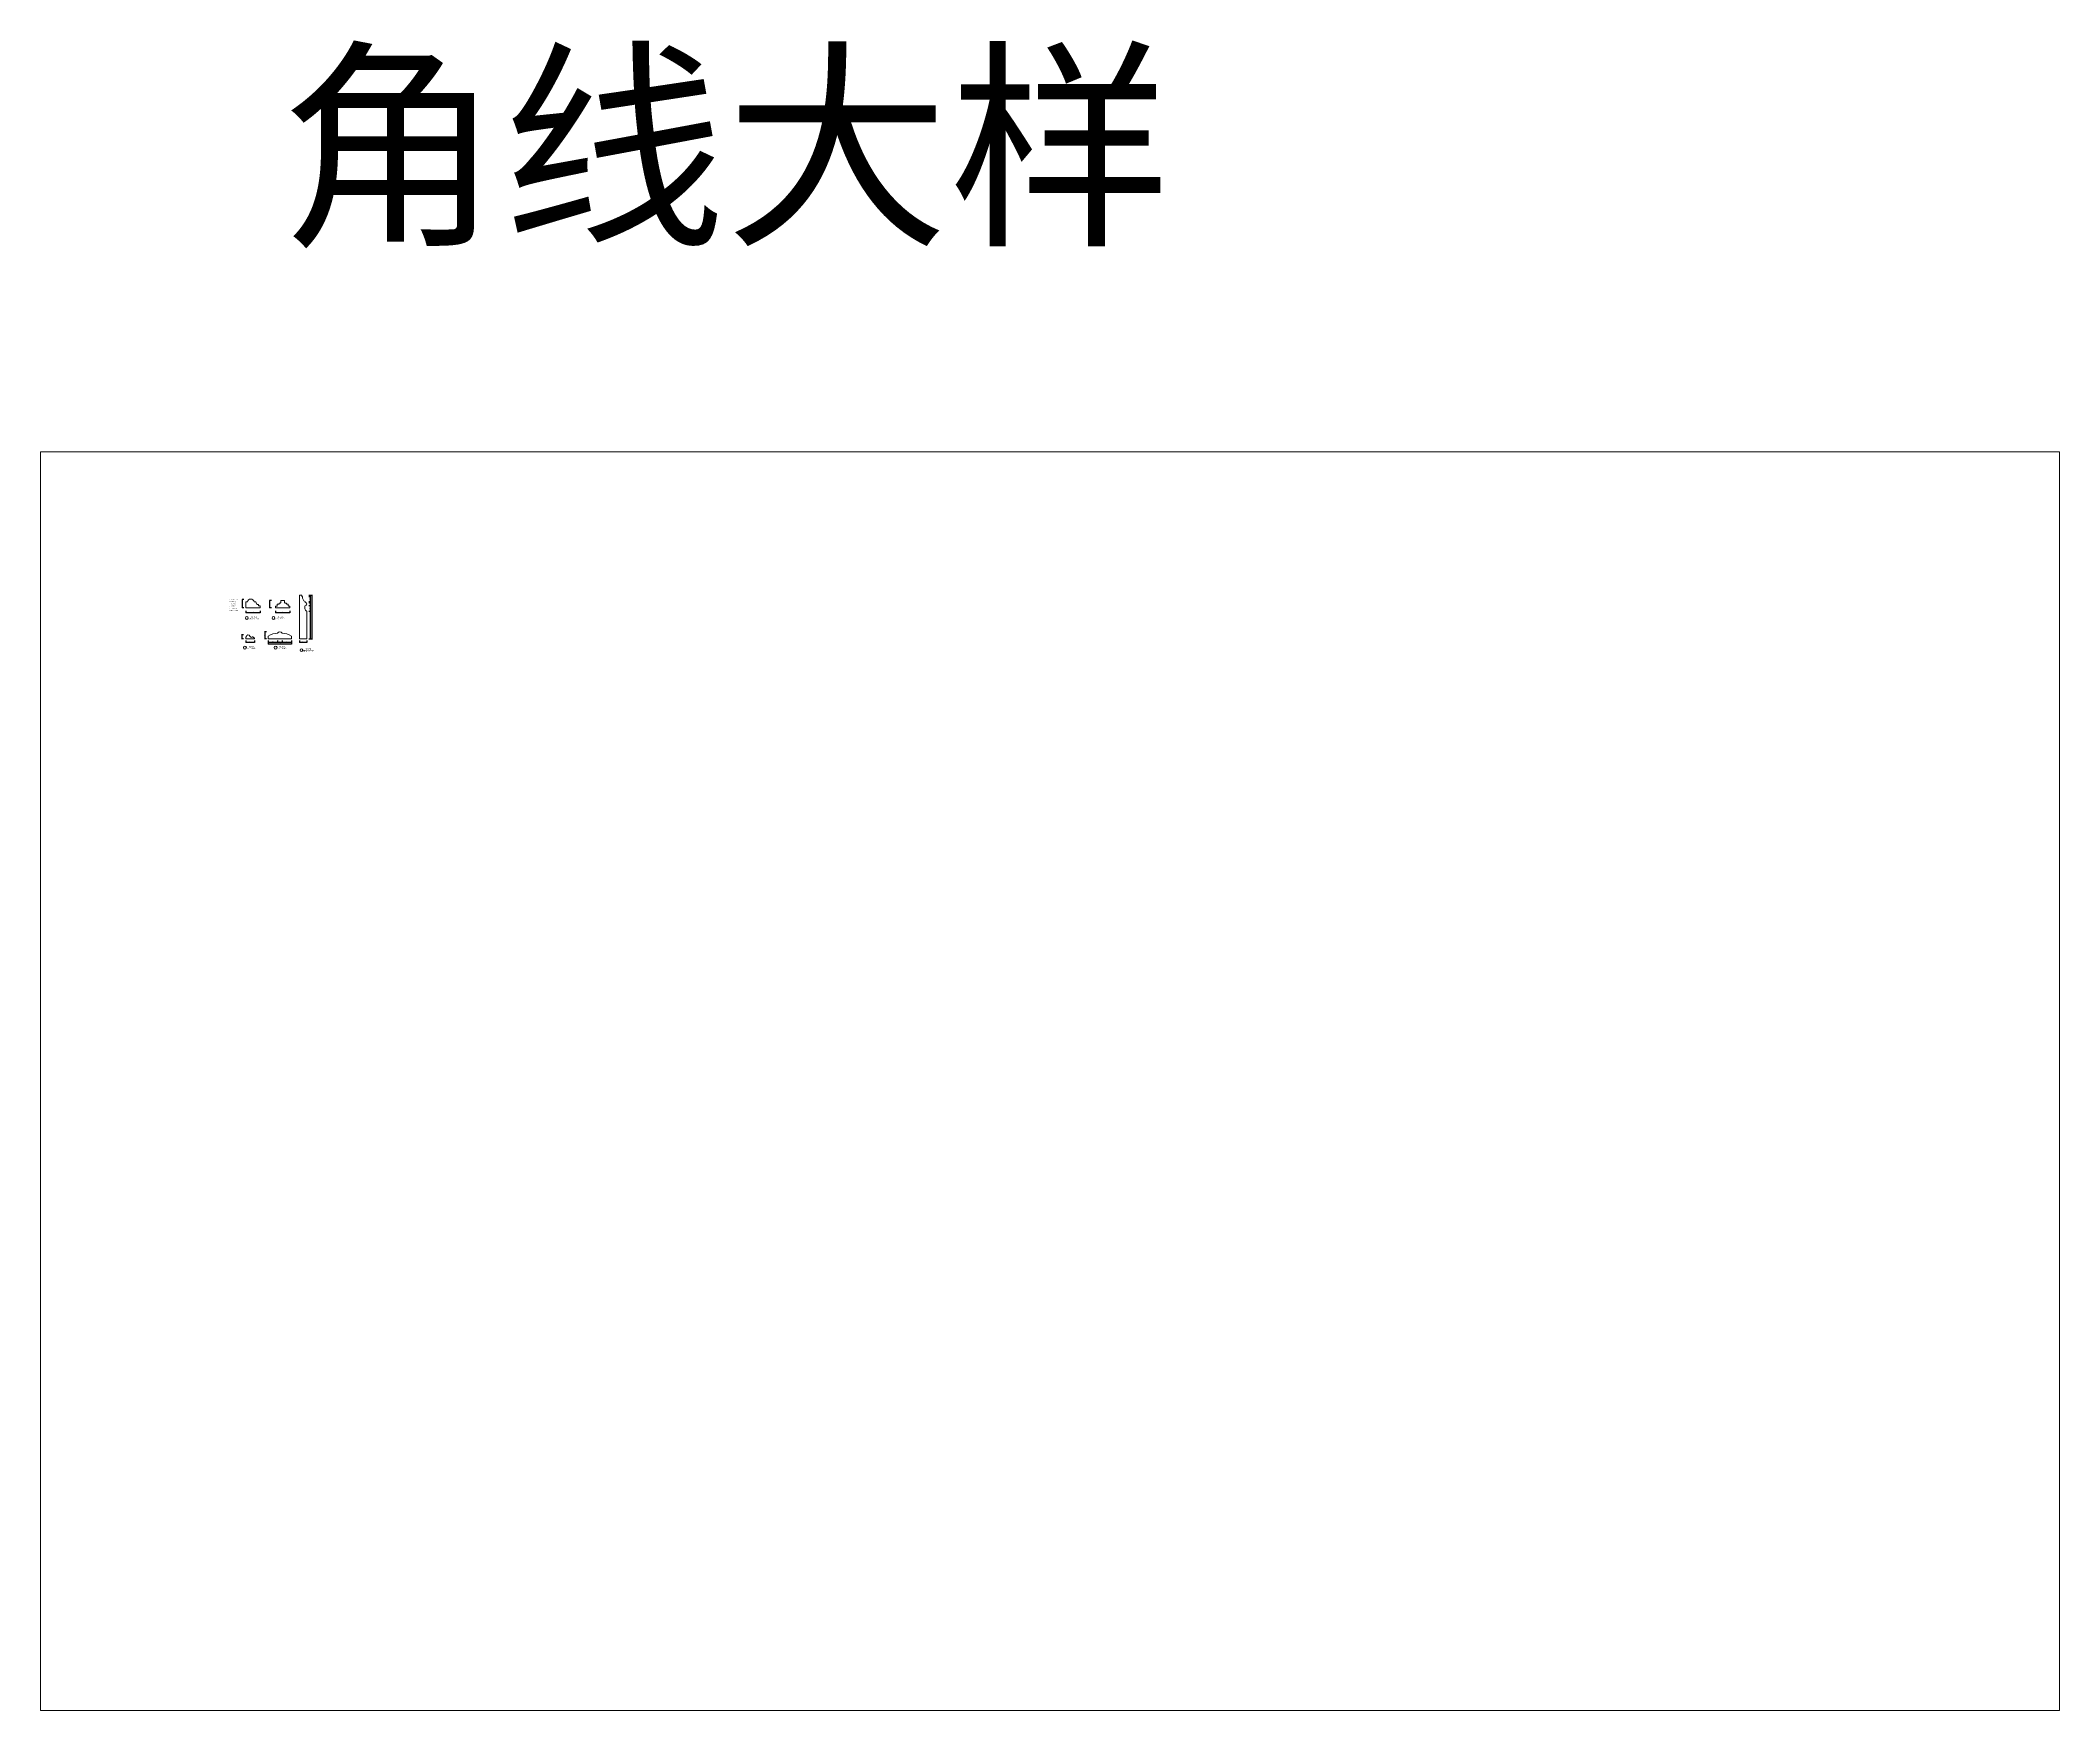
# Model space of a CAD drawing. Header units: millimetres. Extents: x 3162 to 221128, y -144913 to 11496.
# Drawn here: x 161326 to 168261, y -56640 to -50904 of the extents above; entities that cross this region are included whole.
import ezdxf
from ezdxf.enums import TextEntityAlignment as Align

# ---------------------------------------------------------------- set-up
doc = ezdxf.new("R2010")
doc.units = ezdxf.units.MM
doc.header["$LTSCALE"] = 10
doc.layers.get('Defpoints').update_dxf_attribs({"color": 250})
for name, color, linetype, lineweight in [('Contour【轮廓线】', 94, 'Continuous', 0), ('FF-Complete【墙体完成线】', 6, 'Continuous', 0), ('FF-Text【平面文字】', 2, 'Continuous', 0), ('RC-dimensions', 44, 'Continuous', 0)]:
    doc.layers.add(name, color=color, linetype=linetype, lineweight=lineweight)
doc.styles.add('尺寸标注', font='ARCHS.SHX', dxfattribs={"width": 0.8})
doc.styles.add('文字', font='')
doc.styles.add('线上图名', font='simhei.ttf')
doc.styles.add('线下图名', font='simhei.ttf')
doc.styles.add('黑体', font='simhei.ttf', dxfattribs={"width": 0.7})
doc.styles.get('文字').set_extended_font_data('SimSun')
doc.dimstyles.new('海龙1：1', dxfattribs={"dimtxt": 2.25, "dimasz": 1, "dimexe": 1.5, "dimexo": 1, "dimgap": 1, "dimtad": 1, "dimdec": 0, "dimrnd": 1, "dimdsep": 46, "dimtxsty": '尺寸标注', "dimblk": 'ARCHTICK', "dimblk1": 'ARCHTICK', "dimblk2": 'ARCHTICK', "dimcen": 1, "dimclrd": 44, "dimclre": 44, "dimclrt": 2, "dimadec": 0, "dimazin": 0, "dimtfac": 1, "dimtdec": 0, "dimtix": 1, "dimtmove": 2, "dimatfit": 3, "dimldrblk": 'hl_arrow2', "dimfxl": 5, "dimfxlon": 1, "dimarcsym": 0})

# ---------------------------------------------------------------- blocks, each defined once
blk = doc.blocks.new('*U793')
at = {"color": 2, "linetype": 'Continuous'}
blk.add_lwpolyline([(-16.2, 0, 0.7, 0.7, 0), (22.2, 0, 0.75, 0.75, 0)], format="xyseb", dxfattribs=at)
at = {"color": 150, "linetype": 'Continuous'}
blk.add_circle((-21.2, 0), 5, dxfattribs=at)
at = {"color": 2, "style": '黑体', "flags": 8}
blk.add_attdef('01', text='', height=3.75, dxfattribs=at).set_placement((-21.2, 0), align=Align.MIDDLE_CENTER)
at = {"color": 2, "style": '线上图名', "flags": 8}
blk.add_attdef('EXISTING_PLAN', text='', height=4.5, dxfattribs=at).set_placement((3, 1.3), align=Align.CENTER)
at = {"color": 2, "style": '线下图名', "flags": 8}
blk.add_attdef('图名1', text='', height=3, dxfattribs=at).set_placement((-14.8, -1.5), align=Align.TOP_LEFT)
blk.add_attdef('比例1', text='', height=3, dxfattribs=at).set_placement((21.4, -1.5), align=Align.TOP_RIGHT)
blk = doc.blocks.new('_ArchTick')
at = {"color": 2, "linetype": 'ByBlock', "const_width": 0.15}
blk.add_lwpolyline([(-0.5, -0.5), (0.5, 0.5)], dxfattribs=at)
blk = doc.blocks.new('*D776')
at = {"layer": 'Defpoints', "color": 0, "transparency": 16777216}
for p in [(162132.8, -52862.6), (162182.8, -52862.6), (162182.8, -52868.6)]:
    blk.add_point(p, dxfattribs=at)
at = {"layer": 'RC-dimensions', "color": 44, "lineweight": -2, "transparency": 16777216}
for p, q in [((162132.8, -52863.6), (162132.8, -52870.1)), ((162132.8, -52868.6), (162182.8, -52868.6)), ((162182.8, -52863.6), (162182.8, -52870.1))]:
    blk.add_line(p, q, dxfattribs=at)
at = {"layer": 'RC-dimensions', "color": 44, "lineweight": -2, "transparency": 16777216, "rotation": 180}
blk.add_blockref('_ArchTick', (162132.8, -52868.6), dxfattribs=at)
at = {"layer": 'RC-dimensions', "color": 44, "lineweight": -2, "transparency": 16777216}
blk.add_blockref('_ArchTick', (162182.8, -52868.6), dxfattribs=at)
at = {"layer": 'RC-dimensions', "color": 2, "transparency": 16777216, "insert": (162157.8, -52866.5), "char_height": 2.25, "attachment_point": 5, "style": '尺寸标注'}
blk.add_mtext('50', dxfattribs=at)
blk = doc.blocks.new('hl_arrow2')
at = {"color": 2}
blk.add_line((-0.2, 0), (-1, 0), dxfattribs=at)
blk.add_lwpolyline([(-0.2, 0), (-0.9, -0.7), (-0.7, -0.9), (0, 0), (-0.7, 0.9), (-0.9, 0.7)], close=True, dxfattribs=at)
for points in [[(-0.9, 0.7), (-0.7, 0.9), (-0.2, 0), (0, 0)], [(-0.9, -0.7), (-0.7, -0.9), (-0.2, 0), (0, 0)]]:
    blk.add_solid(points, dxfattribs=at)
blk = doc.blocks.new('*D777')
at = {"layer": 'Defpoints', "color": 0, "transparency": 16777216}
for p in [(162215.5, -52964.5), (162240.5, -52964.5), (162240.5, -52970.5)]:
    blk.add_point(p, dxfattribs=at)
at = {"layer": 'RC-dimensions', "color": 44, "lineweight": -2, "transparency": 16777216}
for p, q in [((162215.5, -52965.5), (162215.5, -52972)), ((162215.5, -52970.5), (162240.5, -52970.5)), ((162240.5, -52965.5), (162240.5, -52972))]:
    blk.add_line(p, q, dxfattribs=at)
at = {"layer": 'RC-dimensions', "color": 44, "lineweight": -2, "transparency": 16777216, "rotation": 180}
blk.add_blockref('_ArchTick', (162215.5, -52970.5), dxfattribs=at)
at = {"layer": 'RC-dimensions', "color": 44, "lineweight": -2, "transparency": 16777216}
blk.add_blockref('_ArchTick', (162240.5, -52970.5), dxfattribs=at)
at = {"layer": 'RC-dimensions', "color": 2, "transparency": 16777216, "insert": (162228, -52968.3), "char_height": 2.25, "attachment_point": 5, "style": '尺寸标注'}
blk.add_mtext('25', dxfattribs=at)
blk = doc.blocks.new('*D778')
at = {"layer": 'Defpoints', "color": 0, "transparency": 16777216}
for p in [(162246.9, -52865), (162252.9, -52865), (162246.9, -52960)]:
    blk.add_point(p, dxfattribs=at)
at = {"layer": 'RC-dimensions', "color": 44, "lineweight": -2, "transparency": 16777216}
for p, q in [((162247.9, -52865), (162254.4, -52865)), ((162252.9, -52960), (162252.9, -52865)), ((162247.9, -52960), (162254.4, -52960))]:
    blk.add_line(p, q, dxfattribs=at)
for p, rotation in [((162252.9, -52865), 90), ((162252.9, -52960), 270)]:
    blk.add_blockref('_ArchTick', p, dxfattribs=dict(at, rotation=rotation))
at = {"layer": 'RC-dimensions', "color": 2, "transparency": 16777216, "insert": (162250.7, -52912.5), "char_height": 2.25, "attachment_point": 5, "rotation": 90, "style": '尺寸标注'}
blk.add_mtext('95', dxfattribs=at)
blk = doc.blocks.new('*D779')
at = {"layer": 'Defpoints', "color": 0, "transparency": 16777216}
for p in [(162246.9, -52845), (162252.9, -52845), (162246.9, -52865)]:
    blk.add_point(p, dxfattribs=at)
at = {"layer": 'RC-dimensions', "color": 44, "lineweight": -2, "transparency": 16777216}
for p, q in [((162247.9, -52845), (162254.4, -52845)), ((162252.9, -52865), (162252.9, -52845)), ((162247.9, -52865), (162254.4, -52865))]:
    blk.add_line(p, q, dxfattribs=at)
for p, rotation in [((162252.9, -52845), 90), ((162252.9, -52865), 270)]:
    blk.add_blockref('_ArchTick', p, dxfattribs=dict(at, rotation=rotation))
at = {"layer": 'RC-dimensions', "color": 2, "transparency": 16777216, "insert": (162250.7, -52855), "char_height": 2.25, "attachment_point": 5, "rotation": 90, "style": '尺寸标注'}
blk.add_mtext('20', dxfattribs=at)
blk = doc.blocks.new('*D780')
at = {"layer": 'Defpoints', "color": 0, "transparency": 16777216}
for p in [(162246.9, -52835.1), (162246.9, -52845), (162252.9, -52835.1)]:
    blk.add_point(p, dxfattribs=at)
at = {"layer": 'RC-dimensions', "color": 44, "lineweight": -2, "transparency": 16777216}
for p, q in [((162247.9, -52835.1), (162254.4, -52835.1)), ((162247.9, -52845), (162254.4, -52845)), ((162252.9, -52845), (162252.9, -52835.1))]:
    blk.add_line(p, q, dxfattribs=at)
for p, rotation in [((162252.9, -52835.1), 90), ((162252.9, -52845), 270)]:
    blk.add_blockref('_ArchTick', p, dxfattribs=dict(at, rotation=rotation))
at = {"layer": 'RC-dimensions', "color": 2, "transparency": 16777216, "insert": (162250.8, -52840), "char_height": 2.25, "attachment_point": 5, "rotation": 90, "style": '尺寸标注'}
blk.add_mtext('10', dxfattribs=at)
blk = doc.blocks.new('*D782')
at = {"layer": 'Defpoints', "color": 0, "transparency": 16777216}
for p in [(162246.9, -52813.9), (162246.9, -52831.6), (162252.9, -52813.9)]:
    blk.add_point(p, dxfattribs=at)
at = {"layer": 'RC-dimensions', "color": 44, "lineweight": -2, "transparency": 16777216}
for p, q in [((162247.9, -52813.9), (162254.4, -52813.9)), ((162247.9, -52831.6), (162254.4, -52831.6)), ((162252.9, -52831.6), (162252.9, -52813.9))]:
    blk.add_line(p, q, dxfattribs=at)
for p, rotation in [((162252.9, -52813.9), 90), ((162252.9, -52831.6), 270)]:
    blk.add_blockref('_ArchTick', p, dxfattribs=dict(at, rotation=rotation))
at = {"layer": 'RC-dimensions', "color": 2, "transparency": 16777216, "insert": (162250.8, -52822.7), "char_height": 2.25, "attachment_point": 5, "rotation": 90, "style": '尺寸标注'}
blk.add_mtext('18', dxfattribs=at)
blk = doc.blocks.new('*D783')
at = {"layer": 'Defpoints', "color": 0, "transparency": 16777216}
for p in [(162246.9, -52810), (162246.9, -52813.9), (162252.9, -52810)]:
    blk.add_point(p, dxfattribs=at)
at = {"layer": 'RC-dimensions', "color": 44, "lineweight": -2, "transparency": 16777216}
for p, q in [((162247.9, -52810), (162254.4, -52810)), ((162247.9, -52813.9), (162254.4, -52813.9)), ((162252.9, -52813.9), (162252.9, -52810))]:
    blk.add_line(p, q, dxfattribs=at)
for p, rotation in [((162252.9, -52810), 90), ((162252.9, -52813.9), 270)]:
    blk.add_blockref('_ArchTick', p, dxfattribs=dict(at, rotation=rotation))
at = {"layer": 'RC-dimensions', "color": 2, "transparency": 16777216, "insert": (162250.7, -52811.9), "char_height": 2.25, "attachment_point": 5, "rotation": 90, "style": '尺寸标注'}
blk.add_mtext('4', dxfattribs=at)
blk = doc.blocks.new('*D784')
at = {"layer": 'Defpoints', "color": 0, "transparency": 16777216}
for p in [(162252.9, -52810), (162258.9, -52810), (162252.9, -52960)]:
    blk.add_point(p, dxfattribs=at)
at = {"layer": 'RC-dimensions', "color": 44, "lineweight": -2, "transparency": 16777216}
for p, q in [((162253.9, -52810), (162260.4, -52810)), ((162258.9, -52960), (162258.9, -52810)), ((162253.9, -52960), (162260.4, -52960))]:
    blk.add_line(p, q, dxfattribs=at)
for p, rotation in [((162258.9, -52810), 90), ((162258.9, -52960), 270)]:
    blk.add_blockref('_ArchTick', p, dxfattribs=dict(at, rotation=rotation))
at = {"layer": 'RC-dimensions', "color": 2, "transparency": 16777216, "insert": (162256.8, -52885), "char_height": 2.25, "attachment_point": 5, "rotation": 90, "style": '尺寸标注'}
blk.add_mtext('150', dxfattribs=at)
blk = doc.blocks.new('*D786')
at = {"layer": 'Defpoints', "color": 0, "transparency": 16777216}
for p in [(162018.1, -52945.7), (162038.4, -52960), (162039.6, -52945.7)]:
    blk.add_point(p, dxfattribs=at)
at = {"layer": 'RC-dimensions', "color": 44, "lineweight": -2, "transparency": 16777216}
for p, q in [((162023.1, -52945.7), (162016.6, -52945.7)), ((162023.1, -52960), (162016.6, -52960)), ((162018.1, -52960), (162018.1, -52945.7))]:
    blk.add_line(p, q, dxfattribs=at)
for p, rotation in [((162018.1, -52945.7), 90), ((162018.1, -52960), 270)]:
    blk.add_blockref('_ArchTick', p, dxfattribs=dict(at, rotation=rotation))
at = {"layer": 'RC-dimensions', "color": 2, "transparency": 16777216, "insert": (162016, -52952.8), "char_height": 2.25, "attachment_point": 5, "rotation": 90, "style": '尺寸标注'}
blk.add_mtext('14', dxfattribs=at)
blk = doc.blocks.new('*D787')
at = {"layer": 'Defpoints', "color": 0, "transparency": 16777216}
for p in [(162097.2, -52934.9), (162103.2, -52934.9), (162103.2, -52960)]:
    blk.add_point(p, dxfattribs=at)
at = {"layer": 'RC-dimensions', "color": 44, "lineweight": -2, "transparency": 16777216}
for p, q in [((162102.2, -52934.9), (162095.7, -52934.9)), ((162102.2, -52960), (162095.7, -52960)), ((162097.2, -52960), (162097.2, -52934.9))]:
    blk.add_line(p, q, dxfattribs=at)
for p, rotation in [((162097.2, -52934.9), 90), ((162097.2, -52960), 270)]:
    blk.add_blockref('_ArchTick', p, dxfattribs=dict(at, rotation=rotation))
at = {"layer": 'RC-dimensions', "color": 2, "transparency": 16777216, "insert": (162095, -52947.5), "char_height": 2.25, "attachment_point": 5, "rotation": 90, "style": '尺寸标注'}
blk.add_mtext('25', dxfattribs=at)
blk = doc.blocks.new('*D788')
at = {"layer": 'Defpoints', "color": 0, "transparency": 16777216}
for p in [(162107.9, -52964.6), (162140.4, -52964.6), (162140.4, -52970.6)]:
    blk.add_point(p, dxfattribs=at)
at = {"layer": 'RC-dimensions', "color": 44, "lineweight": -2, "transparency": 16777216}
for p, q in [((162107.9, -52965.6), (162107.9, -52972.1)), ((162107.9, -52970.6), (162140.4, -52970.6)), ((162140.4, -52965.6), (162140.4, -52972.1))]:
    blk.add_line(p, q, dxfattribs=at)
at = {"layer": 'RC-dimensions', "color": 44, "lineweight": -2, "transparency": 16777216, "rotation": 180}
blk.add_blockref('_ArchTick', (162107.9, -52970.6), dxfattribs=at)
at = {"layer": 'RC-dimensions', "color": 44, "lineweight": -2, "transparency": 16777216}
blk.add_blockref('_ArchTick', (162140.4, -52970.6), dxfattribs=at)
at = {"layer": 'RC-dimensions', "color": 2, "transparency": 16777216, "insert": (162124.2, -52968.4), "char_height": 2.25, "attachment_point": 5, "style": '尺寸标注'}
blk.add_mtext('32', dxfattribs=at)
blk = doc.blocks.new('*D789')
at = {"layer": 'Defpoints', "color": 0, "transparency": 16777216}
for p in [(162140.4, -52964.6), (162155.4, -52964.6), (162155.4, -52970.6)]:
    blk.add_point(p, dxfattribs=at)
at = {"layer": 'RC-dimensions', "color": 44, "lineweight": -2, "transparency": 16777216}
for p, q in [((162140.4, -52965.6), (162140.4, -52972.1)), ((162140.4, -52970.6), (162155.4, -52970.6)), ((162155.4, -52965.6), (162155.4, -52972.1))]:
    blk.add_line(p, q, dxfattribs=at)
at = {"layer": 'RC-dimensions', "color": 44, "lineweight": -2, "transparency": 16777216, "rotation": 180}
blk.add_blockref('_ArchTick', (162140.4, -52970.6), dxfattribs=at)
at = {"layer": 'RC-dimensions', "color": 44, "lineweight": -2, "transparency": 16777216}
blk.add_blockref('_ArchTick', (162155.4, -52970.6), dxfattribs=at)
at = {"layer": 'RC-dimensions', "color": 2, "transparency": 16777216, "insert": (162147.9, -52968.5), "char_height": 2.25, "attachment_point": 5, "style": '尺寸标注'}
blk.add_mtext('15', dxfattribs=at)
blk = doc.blocks.new('*D790')
at = {"layer": 'Defpoints', "color": 0, "transparency": 16777216}
for p in [(162155.4, -52964.6), (162187.9, -52964.6), (162187.9, -52970.6)]:
    blk.add_point(p, dxfattribs=at)
at = {"layer": 'RC-dimensions', "color": 44, "lineweight": -2, "transparency": 16777216}
for p, q in [((162155.4, -52965.6), (162155.4, -52972.1)), ((162155.4, -52970.6), (162187.9, -52970.6)), ((162187.9, -52965.6), (162187.9, -52972.1))]:
    blk.add_line(p, q, dxfattribs=at)
at = {"layer": 'RC-dimensions', "color": 44, "lineweight": -2, "transparency": 16777216, "rotation": 180}
blk.add_blockref('_ArchTick', (162155.4, -52970.6), dxfattribs=at)
at = {"layer": 'RC-dimensions', "color": 44, "lineweight": -2, "transparency": 16777216}
blk.add_blockref('_ArchTick', (162187.9, -52970.6), dxfattribs=at)
at = {"layer": 'RC-dimensions', "color": 2, "transparency": 16777216, "insert": (162171.7, -52968.4), "char_height": 2.25, "attachment_point": 5, "style": '尺寸标注'}
blk.add_mtext('32', dxfattribs=at)
blk = doc.blocks.new('*D791')
at = {"layer": 'Defpoints', "color": 0, "transparency": 16777216}
for p in [(162114.1, -52828.3), (162120.1, -52828.3), (162120.1, -52853.3)]:
    blk.add_point(p, dxfattribs=at)
at = {"layer": 'RC-dimensions', "color": 44, "lineweight": -2, "transparency": 16777216}
for p, q in [((162119.1, -52828.3), (162112.6, -52828.3)), ((162114.1, -52853.3), (162114.1, -52828.3)), ((162119.1, -52853.3), (162112.6, -52853.3))]:
    blk.add_line(p, q, dxfattribs=at)
for p, rotation in [((162114.1, -52828.3), 90), ((162114.1, -52853.3), 270)]:
    blk.add_blockref('_ArchTick', p, dxfattribs=dict(at, rotation=rotation))
at = {"layer": 'RC-dimensions', "color": 2, "transparency": 16777216, "insert": (162112, -52840.8), "char_height": 2.25, "attachment_point": 5, "rotation": 90, "style": '尺寸标注'}
blk.add_mtext('25', dxfattribs=at)
blk = doc.blocks.new('*D792')
at = {"layer": 'Defpoints', "color": 0, "transparency": 16777216}
for p in [(162107.9, -52970.6), (162187.9, -52970.6), (162187.9, -52976.6)]:
    blk.add_point(p, dxfattribs=at)
at = {"layer": 'RC-dimensions', "color": 44, "lineweight": -2, "transparency": 16777216}
for p, q in [((162107.9, -52971.6), (162107.9, -52978.1)), ((162107.9, -52976.6), (162187.9, -52976.6)), ((162187.9, -52971.6), (162187.9, -52978.1))]:
    blk.add_line(p, q, dxfattribs=at)
at = {"layer": 'RC-dimensions', "color": 44, "lineweight": -2, "transparency": 16777216, "rotation": 180}
blk.add_blockref('_ArchTick', (162107.9, -52976.6), dxfattribs=at)
at = {"layer": 'RC-dimensions', "color": 44, "lineweight": -2, "transparency": 16777216}
blk.add_blockref('_ArchTick', (162187.9, -52976.6), dxfattribs=at)
at = {"layer": 'RC-dimensions', "color": 2, "transparency": 16777216, "insert": (162147.9, -52974.5), "char_height": 2.25, "attachment_point": 5, "style": '尺寸标注'}
blk.add_mtext('80', dxfattribs=at)
blk = doc.blocks.new('*D794')
at = {"layer": 'Defpoints', "color": 0, "transparency": 16777216}
for p in [(162030.8, -52862.6), (162080.8, -52862.6), (162080.8, -52868.6)]:
    blk.add_point(p, dxfattribs=at)
at = {"layer": 'RC-dimensions', "color": 44, "lineweight": -2, "transparency": 16777216}
for p, q in [((162030.8, -52863.6), (162030.8, -52870.1)), ((162030.8, -52868.6), (162080.8, -52868.6)), ((162080.8, -52863.6), (162080.8, -52870.1))]:
    blk.add_line(p, q, dxfattribs=at)
at = {"layer": 'RC-dimensions', "color": 44, "lineweight": -2, "transparency": 16777216, "rotation": 180}
blk.add_blockref('_ArchTick', (162030.8, -52868.6), dxfattribs=at)
at = {"layer": 'RC-dimensions', "color": 44, "lineweight": -2, "transparency": 16777216}
blk.add_blockref('_ArchTick', (162080.8, -52868.6), dxfattribs=at)
at = {"layer": 'RC-dimensions', "color": 2, "transparency": 16777216, "insert": (162055.8, -52866.5), "char_height": 2.25, "attachment_point": 5, "style": '尺寸标注'}
blk.add_mtext('50', dxfattribs=at)
blk = doc.blocks.new('*D795')
at = {"layer": 'Defpoints', "color": 0, "transparency": 16777216}
for p in [(162019.7, -52824), (162025.7, -52824), (162025.7, -52853.6)]:
    blk.add_point(p, dxfattribs=at)
at = {"layer": 'RC-dimensions', "color": 44, "lineweight": -2, "transparency": 16777216}
for p, q in [((162024.7, -52824), (162018.2, -52824)), ((162019.7, -52853.6), (162019.7, -52824)), ((162024.7, -52853.6), (162018.2, -52853.6))]:
    blk.add_line(p, q, dxfattribs=at)
for p, rotation in [((162019.7, -52824), 90), ((162019.7, -52853.6), 270)]:
    blk.add_blockref('_ArchTick', p, dxfattribs=dict(at, rotation=rotation))
at = {"layer": 'RC-dimensions', "color": 2, "transparency": 16777216, "insert": (162017.6, -52838.8), "char_height": 2.25, "attachment_point": 5, "rotation": 90, "style": '尺寸标注'}
blk.add_mtext('30', dxfattribs=at)

msp = doc.modelspace()

# ---------------------------------------------------------------- linework, layer by layer
at = {"layer": 'Contour【轮廓线】'}
for points in [[(162075, -52845.9), (162075, -52842, -0.414214), (162065.4, -52832.4), (162059.6, -52832.4, 0.82213), (162036.5, -52832.4), (162030.8, -52832.4), (162030.8, -52840.1), (162030.8, -52853.6), (162080.8, -52853.6), (162080.8, -52845.9)], [(162132.8, -52853.3), (162132.8, -52847.1), (162136.6, -52847.1, 0.414214), (162139.1, -52844.6), (162139.1, -52840.8), (162142.8, -52840.8, 0.414214), (162145.3, -52838.3), (162145.3, -52837.2), (162147.9, -52837.2, 0.414214), (162151.6, -52833.4), (162151.6, -52828.3), (162157.8, -52828.3), (162164, -52828.3), (162164, -52833.4, 0.414214), (162167.8, -52837.2), (162170.3, -52837.2), (162170.3, -52838.3, 0.414214), (162172.8, -52840.8), (162176.6, -52840.8), (162176.6, -52844.6, 0.414214), (162179.1, -52847.1), (162182.8, -52847.1), (162182.8, -52853.3)], [(162107.9, -52950), (162107.9, -52960), (162187.9, -52960), (162187.9, -52950, 0.12616), (162155.4, -52939.9, 0.661582), (162140.4, -52939.9, 0.12616)]]:
    msp.add_lwpolyline(points, format="xyb", close=True, dxfattribs=at)
for points in [[(162235.5, -52831.6), (162235.5, -52835.1, -1.011493), (162235.5, -52845, 0.42886), (162240.5, -52865), (162240.5, -52960), (162215.5, -52960), (162215.5, -52810), (162223, -52810), (162223, -52813.9), (162225.9, -52813.9, 0.35838), (162235.5, -52831.6)], [(162052.3, -52954.7, -0.315034), (162045.3, -52949.9, 0.926542), (162033.6, -52952.6), (162032.3, -52952.6, 0.377562), (162031.8, -52952.9, -0.381346), (162030.9, -52954), (162030.9, -52960), (162060.9, -52960), (162060.9, -52956.6), (162059, -52956.6), (162059, -52954.7), (162056.8, -52954.7, 1), (162052.3, -52954.7)]]:
    msp.add_lwpolyline(points, format="xyb", dxfattribs=at)
at = {"layer": 'FF-Complete【墙体完成线】'}
msp.add_lwpolyline([(161325.5, -52317.1), (168260.8, -52317.1), (168260.8, -56640.4), (161325.5, -56640.4)], close=True, dxfattribs=at)

# ---------------------------------------------------------------- block references
at = {"layer": 'FF-Text【平面文字】'}
ref = msp.add_blockref('*U793', (162055.7, -52888), dxfattribs=at)
ref.add_attrib('01', 'EL-01', dxfattribs={"layer": '0', "color": 2, "height": 3.75, "style": '黑体', "width": 0.57}).set_placement((162034.6, -52888), align=Align.MIDDLE_CENTER)
ref.add_attrib('比例1', 'SCALE 1:1', dxfattribs={"layer": '0', "color": 2, "height": 3, "style": '线下图名'}).set_placement((162077.1, -52889.5), align=Align.TOP_RIGHT)
ref.add_attrib('EXISTING_PLAN', 'DETAIL', dxfattribs={"layer": '0', "color": 2, "height": 4.5, "style": '线上图名'}).set_placement((162058.7, -52886.7), align=Align.CENTER)
ref.add_attrib('图名1', '大样图', dxfattribs={"layer": '0', "color": 2, "height": 3, "style": '线下图名'}).set_placement((162040.9, -52889.5), align=Align.TOP_LEFT)
ref = msp.add_blockref('*U793', (162147.5, -52888), dxfattribs=at)
ref.add_attrib('01', 'EL-02', dxfattribs={"layer": '0', "color": 2, "height": 3.75, "style": '黑体', "width": 0.57}).set_placement((162126.3, -52888), align=Align.MIDDLE_CENTER)
ref.add_attrib('比例1', 'SCALE 1:1', dxfattribs={"layer": '0', "color": 2, "height": 3, "style": '线下图名'}).set_placement((162168.9, -52889.5), align=Align.TOP_RIGHT)
ref.add_attrib('EXISTING_PLAN', 'DETAIL', dxfattribs={"layer": '0', "color": 2, "height": 4.5, "style": '线上图名'}).set_placement((162150.5, -52886.7), align=Align.CENTER)
ref.add_attrib('图名1', '大样图', dxfattribs={"layer": '0', "color": 2, "height": 3, "style": '线下图名'}).set_placement((162132.7, -52889.5), align=Align.TOP_LEFT)
ref = msp.add_blockref('*U793', (162049.3, -52989.8), dxfattribs=at)
ref.add_attrib('01', 'EL-04', dxfattribs={"layer": '0', "color": 2, "height": 3.75, "style": '黑体', "width": 0.57}).set_placement((162028.1, -52989.8), align=Align.MIDDLE_CENTER)
ref.add_attrib('比例1', 'SCALE 1:1', dxfattribs={"layer": '0', "color": 2, "height": 3, "style": '线下图名'}).set_placement((162070.7, -52991.3), align=Align.TOP_RIGHT)
ref.add_attrib('EXISTING_PLAN', 'DETAIL', dxfattribs={"layer": '0', "color": 2, "height": 4.5, "style": '线上图名'}).set_placement((162052.3, -52988.6), align=Align.CENTER)
ref.add_attrib('图名1', '大样图', dxfattribs={"layer": '0', "color": 2, "height": 3, "style": '线下图名'}).set_placement((162034.5, -52991.3), align=Align.TOP_LEFT)
ref = msp.add_blockref('*U793', (162154.6, -52989.8), dxfattribs=at)
ref.add_attrib('01', 'EL-05', dxfattribs={"layer": '0', "color": 2, "height": 3.75, "style": '黑体', "width": 0.57}).set_placement((162133.4, -52989.8), align=Align.MIDDLE_CENTER)
ref.add_attrib('比例1', 'SCALE 1:1', dxfattribs={"layer": '0', "color": 2, "height": 3, "style": '线下图名'}).set_placement((162176, -52991.3), align=Align.TOP_RIGHT)
ref.add_attrib('EXISTING_PLAN', 'DETAIL', dxfattribs={"layer": '0', "color": 2, "height": 4.5, "style": '线上图名'}).set_placement((162157.6, -52988.6), align=Align.CENTER)
ref.add_attrib('图名1', '大样图', dxfattribs={"layer": '0', "color": 2, "height": 3, "style": '线下图名'}).set_placement((162139.8, -52991.3), align=Align.TOP_LEFT)
ref = msp.add_blockref('*U793', (162243.6, -52998.5), dxfattribs=at)
ref.add_attrib('01', 'EL-03', dxfattribs={"layer": '0', "color": 2, "height": 3.75, "style": '黑体', "width": 0.57}).set_placement((162222.4, -52998.5), align=Align.MIDDLE_CENTER)
ref.add_attrib('比例1', 'SCALE 1:1', dxfattribs={"layer": '0', "color": 2, "height": 3, "style": '线下图名'}).set_placement((162264.9, -53000), align=Align.TOP_RIGHT)
ref.add_attrib('EXISTING_PLAN', 'DETAIL', dxfattribs={"layer": '0', "color": 2, "height": 4.5, "style": '线上图名'}).set_placement((162246.6, -52997.2), align=Align.CENTER)
ref.add_attrib('图名1', '大样图', dxfattribs={"layer": '0', "color": 2, "height": 3, "style": '线下图名'}).set_placement((162228.8, -53000), align=Align.TOP_LEFT)

# ---------------------------------------------------------------- texts
at = {"layer": 'FF-Text【平面文字】', "attachment_point": 1, "style": '文字'}
for s, insert, char_height in [('角线大样', (162143.6, -50988.5), 562.5), ('01--走廊墙面画框线条\\P\\P02--走廊腰线线条\\P\\P03--走廊踢脚线\\P\\P04--门装饰线条\\P\\P05--床头背景墙装饰线\\P\\P注：造型尺寸仅供参考', (161972.8, -52823.6), 2.25)]:
    msp.add_mtext(s, dxfattribs=dict(at, insert=insert, char_height=char_height))

# ---------------------------------------------------------------- dimensions: what is measured, and where the dimension line sits
at = {"layer": 'RC-dimensions'}
for base, p1, p2, picture, middle in [((162019.7, -52824), (162025.7, -52853.6), (162025.7, -52824), '*D795', (162017.6, -52838.8)), ((162114.1, -52828.3), (162120.1, -52853.3), (162120.1, -52828.3), '*D791', (162112, -52840.8)), ((162252.9, -52810), (162246.9, -52813.9), (162246.9, -52810), '*D783', (162250.7, -52811.9)), ((162252.9, -52813.9), (162246.9, -52831.6), (162246.9, -52813.9), '*D782', (162250.8, -52822.7)), ((162252.9, -52835.1), (162246.9, -52845), (162246.9, -52835.1), '*D780', (162250.8, -52840)), ((162252.9, -52845), (162246.9, -52865), (162246.9, -52845), '*D779', (162250.7, -52855)), ((162258.9, -52810), (162252.9, -52960), (162252.9, -52810), '*D784', (162256.8, -52885)), ((162252.9, -52865), (162246.9, -52960), (162246.9, -52865), '*D778', (162250.7, -52912.5)), ((162018.1, -52945.7), (162038.4, -52960), (162039.6, -52945.7), '*D786', (162016, -52952.8)), ((162097.2, -52934.9), (162103.2, -52960), (162103.2, -52934.9), '*D787', (162095, -52947.5))]:
    dim = msp.add_linear_dim(base=base, p1=p1, p2=p2, angle=90, dimstyle='海龙1：1', dxfattribs=at)
    dim.commit()
    dim.dimension.update_dxf_attribs({"geometry": picture, "text_midpoint": middle})
msp.add_linear_dim(base=(162252.8959, -52831.639), p1=(162246.8959, -52835.0841), p2=(162246.8959, -52831.639), angle=90, dimstyle='海龙1：1', dxfattribs=at).render()
for base, p1, p2, picture, middle in [((162080.8, -52868.6), (162030.8, -52862.6), (162080.8, -52862.6), '*D794', (162055.8, -52866.5)), ((162182.8, -52868.6), (162132.8, -52862.6), (162182.8, -52862.6), '*D776', (162157.8, -52866.5)), ((162140.4494611, -52970.6128629), (162107.9494611, -52964.6128629), (162140.4494611, -52964.6128629), '*D788', (162124.1994611, -52968.4409879)), ((162187.9, -52976.6), (162107.9, -52970.6), (162187.9, -52970.6), '*D792', (162147.9, -52974.5)), ((162155.4, -52970.6), (162140.4, -52964.6), (162155.4, -52964.6), '*D789', (162147.9, -52968.5)), ((162187.9494611, -52970.6128629), (162155.4494611, -52964.6128629), (162187.9494611, -52964.6128629), '*D790', (162171.6994611, -52968.4409879)), ((162240.5, -52970.5), (162215.5, -52964.5), (162240.5, -52964.5), '*D777', (162228, -52968.3))]:
    dim = msp.add_linear_dim(base=base, p1=p1, p2=p2, dimstyle='海龙1：1', dxfattribs=at)
    dim.commit()
    dim.dimension.update_dxf_attribs({"geometry": picture, "text_midpoint": middle})
msp.add_linear_dim(base=(162060.9, -52970.6), p1=(162030.9, -52964.6), p2=(162060.9, -52964.6), dimstyle='海龙1：1', dxfattribs=at).render()

doc.saveas('drawing.dxf')
